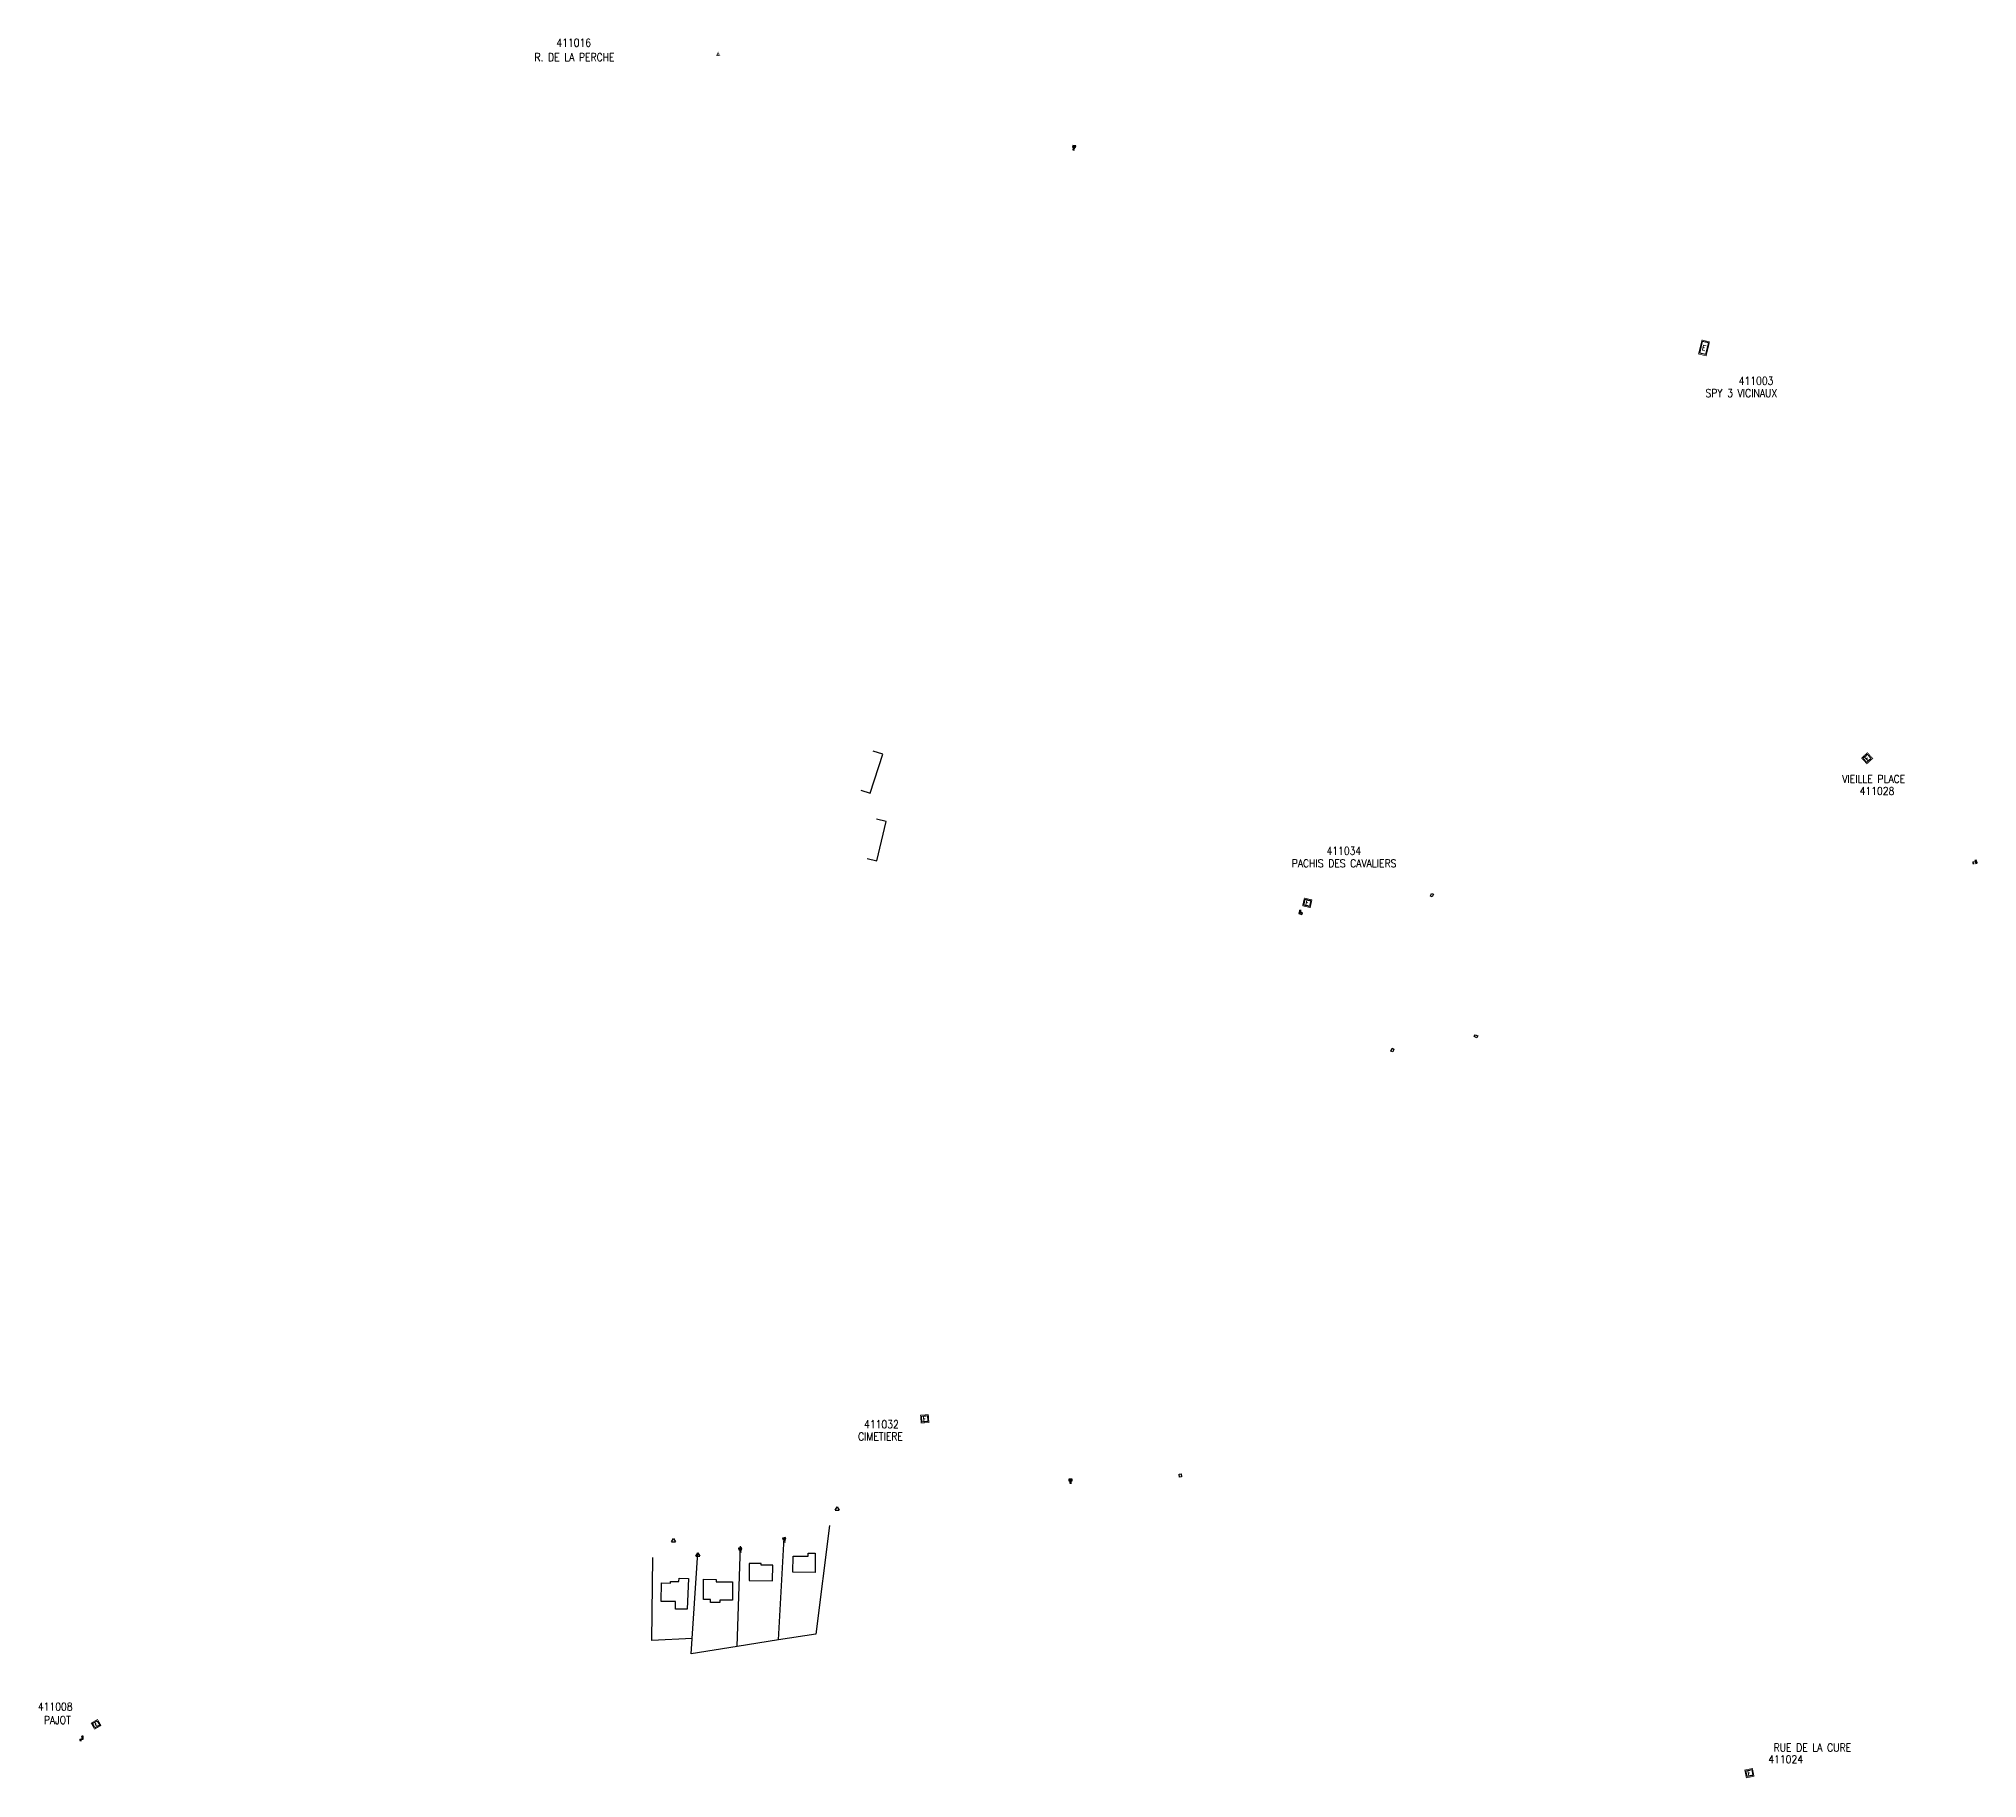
# Model space of a CAD drawing. Header units: millimetres. Extents: x 173018 to 173995, y 130118 to 130996.
import ezdxf
from ezdxf.enums import TextEntityAlignment as Align

# ---------------------------------------------------------------- set-up
doc = ezdxf.new("R2010")
doc.units = ezdxf.units.MM
doc.layers.get('0').update_dxf_attribs({"linetype": 'CONTINUOUS'})
for name, color, linetype in [('M_200', 7, 'CONTINUOUS'), ('W0100', 7, 'CONTINUOUS'), ('W0330', 7, 'CONTINUOUS'), ('W0430', 7, 'CONTINUOUS'), ('W0471', 7, 'CONTINUOUS'), ('W1471', 7, 'CONTINUOUS')]:
    doc.layers.add(name, color=color, linetype=linetype)
doc.styles.add('B_ROMANS', font='ROMANS.shx', dxfattribs={"width": 0.75})
doc.styles.add('M_ROMANS', font='ROMANS.shx', dxfattribs={"width": 0.75})
doc.styles.get("Standard").update_dxf_attribs({"font": 'romans.shx', "width": 0.85})

# ---------------------------------------------------------------- blocks, each defined once
blk = doc.blocks.new('BR1201')
at = {"color": 0, "linetype": 'Continuous'}
for p, q in [((-1, -0.58), (0, 1.15)), ((0, 1.15), (1, -0.58)), ((-1, -0.58), (1, -0.58))]:
    blk.add_line(p, q, dxfattribs=at)
blk = doc.blocks.new('BR1202')
at = {"color": 0, "linetype": 'Continuous', "flags": 128}
blk.add_lwpolyline([(-0.75, -0.5), (-0.75, 0.5), (0.75, 0.5), (0.75, -0.5), (-0.75, -0.5)], dxfattribs=at)
at = {"color": 0, "linetype": 'Continuous', "style": 'B_ROMANS', "width": 0.75}
blk.add_attdef('NUM', text='', height=1.2, dxfattribs=at).set_placement((0, 2), align=Align.MIDDLE)
at = {"color": 0, "linetype": 'Continuous', "style": 'B_ROMANS', "width": 0.75, "flags": 3}
for tag, p in [('DEF_LEG', (0, -10)), ('DEF_COUP', (0, -12.5)), ('DEF_TYPE', (0, -15))]:
    blk.add_attdef(tag, text='', height=1.2, dxfattribs=at).set_placement(p, align=Align.MIDDLE)
blk = doc.blocks.new('*U3')
at = {"layer": 'M_200', "color": 0, "linetype": 'Continuous', "const_width": 0.35, "flags": 128}
blk.add_lwpolyline([(3.7, 4.28), (3.99, 0.29), (0, 0), (-0.29, 3.99)], close=True, dxfattribs=at)
at = {"layer": 'M_200', "color": 0, "linetype": 'Continuous'}
blk.add_lwpolyline([(0.25, 3.53), (3.24, 3.74), (3.46, 0.75), (0.46, 0.53)], close=True, dxfattribs=at)
at = {"layer": 'M_200', "insert": (1.85, 2.14), "char_height": 2.5, "width": 4, "attachment_point": 5, "rotation": 4.10505}
blk.add_mtext('E', dxfattribs=at)
at = {"layer": 'M_200', "color": 0, "linetype": 'Continuous', "width": 0.85}
for tag, p in [('NUM', (2, 17.06)), ('NOM', (2, 10.65))]:
    blk.add_attdef(tag, text='', height=4, dxfattribs=at).set_placement(p, align=Align.MIDDLE)
at = {"layer": 'M_200', "color": 0, "linetype": 'Continuous', "style": 'M_ROMANS', "width": 0.75, "flags": 3}
for tag, p in [('DEF_COUP', (1.87, -5.49)), ('DEF_TYPE', (1.87, -7.99)), ('DEF_LEG', (1.87, -2.99))]:
    blk.add_attdef(tag, text='', height=1.2, dxfattribs=at).set_placement(p, align=Align.MIDDLE)
blk = doc.blocks.new('*U4')
at = {"layer": 'M_200', "color": 0, "linetype": 'Continuous', "const_width": 0.35, "flags": 128}
blk.add_lwpolyline([(3.12, 4.72), (3.92, 0.8), (0, 0), (-0.8, 3.92)], close=True, dxfattribs=at)
at = {"layer": 'M_200', "color": 0, "linetype": 'Continuous'}
blk.add_lwpolyline([(-0.21, 3.53), (2.73, 4.13), (3.33, 1.19), (0.39, 0.59)], close=True, dxfattribs=at)
at = {"layer": 'M_200', "insert": (1.56, 2.36), "char_height": 2.5, "width": 4, "attachment_point": 5, "rotation": 11.5185}
blk.add_mtext('E', dxfattribs=at)
at = {"layer": 'M_200', "color": 0, "linetype": 'Continuous', "width": 0.85}
for tag, p in [('NUM', (2, 17.06)), ('NOM', (2, 10.65))]:
    blk.add_attdef(tag, text='', height=4, dxfattribs=at).set_placement(p, align=Align.MIDDLE)
at = {"layer": 'M_200', "color": 0, "linetype": 'Continuous', "style": 'M_ROMANS', "width": 0.75, "flags": 3}
for tag, p in [('DEF_COUP', (1.87, -5.49)), ('DEF_TYPE', (1.87, -7.99)), ('DEF_LEG', (1.87, -2.99))]:
    blk.add_attdef(tag, text='', height=1.2, dxfattribs=at).set_placement(p, align=Align.MIDDLE)
blk = doc.blocks.new('*U5')
at = {"layer": 'M_200', "color": 0, "linetype": 'Continuous', "const_width": 0.35, "flags": 128}
blk.add_lwpolyline([(0.23, 5.65), (2.94, 2.71), (0, 0), (-2.71, 2.94)], close=True, dxfattribs=at)
at = {"layer": 'M_200', "color": 0, "linetype": 'Continuous'}
blk.add_lwpolyline([(-2.01, 2.91), (0.2, 4.95), (2.23, 2.74), (0.03, 0.71)], close=True, dxfattribs=at)
at = {"layer": 'M_200', "insert": (0.11, 2.83), "char_height": 2.5, "width": 4, "attachment_point": 5, "rotation": 42.69503}
blk.add_mtext('E', dxfattribs=at)
at = {"layer": 'M_200', "color": 0, "linetype": 'Continuous', "width": 0.85}
for tag, p in [('NUM', (2, 17.06)), ('NOM', (2, 10.65))]:
    blk.add_attdef(tag, text='', height=4, dxfattribs=at).set_placement(p, align=Align.MIDDLE)
at = {"layer": 'M_200', "color": 0, "linetype": 'Continuous', "style": 'M_ROMANS', "width": 0.75, "flags": 3}
for tag, p in [('DEF_COUP', (1.87, -5.49)), ('DEF_TYPE', (1.87, -7.99)), ('DEF_LEG', (1.87, -2.99))]:
    blk.add_attdef(tag, text='', height=1.2, dxfattribs=at).set_placement(p, align=Align.MIDDLE)
blk = doc.blocks.new('*U6')
at = {"layer": 'M_200', "color": 0, "linetype": 'Continuous', "const_width": 0.35, "flags": 128}
blk.add_lwpolyline([(5.62, 6.07), (3.88, -0.96), (0, 0), (1.74, 7.03)], close=True, dxfattribs=at)
at = {"layer": 'M_200', "color": 0, "linetype": 'Continuous'}
blk.add_lwpolyline([(2.1, 6.43), (5.02, 5.71), (3.52, -0.35), (0.61, 0.37)], close=True, dxfattribs=at)
at = {"layer": 'M_200', "insert": (2.81, 3.04), "char_height": 2.5, "width": 4.0005, "attachment_point": 5, "rotation": 346.13121}
blk.add_mtext('E', dxfattribs=at)
at = {"layer": 'M_200', "color": 0, "linetype": 'Continuous', "width": 0.85}
for tag, p in [('NUM', (2, 17.06)), ('NOM', (2, 10.65))]:
    blk.add_attdef(tag, text='', height=4, dxfattribs=at).set_placement(p, align=Align.MIDDLE)
at = {"layer": 'M_200', "color": 0, "linetype": 'Continuous', "style": 'M_ROMANS', "width": 0.75, "flags": 3}
for tag, p in [('DEF_COUP', (1.87, -5.49)), ('DEF_TYPE', (1.87, -7.99)), ('DEF_LEG', (1.87, -2.99))]:
    blk.add_attdef(tag, text='', height=1.2, dxfattribs=at).set_placement(p, align=Align.MIDDLE)
blk = doc.blocks.new('M_200_59')
at = {"layer": 'M_200', "color": 0, "linetype": 'Continuous', "const_width": 0.35, "flags": 128}
blk.add_lwpolyline([(4, 4), (4, 0), (0, 0), (0, 4)], close=True, dxfattribs=at)
at = {"layer": 'M_200', "color": 0, "linetype": 'Continuous'}
blk.add_lwpolyline([(0.5, 3.5), (3.5, 3.5), (3.5, 0.5), (0.5, 0.5)], close=True, dxfattribs=at)
at = {"layer": 'M_200', "insert": (2, 2), "char_height": 2.5, "width": 4, "attachment_point": 5}
blk.add_mtext('E', dxfattribs=at)
at = {"layer": 'M_200', "color": 0, "linetype": 'Continuous', "width": 0.85}
for tag, p in [('NUM', (2, 17.06)), ('NOM', (2, 10.65))]:
    blk.add_attdef(tag, text='', height=4, dxfattribs=at).set_placement(p, align=Align.MIDDLE)
at = {"layer": 'M_200', "color": 0, "linetype": 'Continuous', "style": 'M_ROMANS', "width": 0.75, "flags": 3}
for tag, p in [('DEF_COUP', (1.87, -5.49)), ('DEF_TYPE', (1.87, -7.99)), ('DEF_LEG', (1.87, -2.99))]:
    blk.add_attdef(tag, text='', height=1.2, dxfattribs=at).set_placement(p, align=Align.MIDDLE)
blk = doc.blocks.new('M_200_57')
at = {"color": 0, "linetype": 'Continuous', "const_width": 0.175, "flags": 128}
blk.add_lwpolyline([(-1.01, -0.65), (-0.01, 1.35), (0.99, -0.65)], close=True, dxfattribs=at)
at = {"color": 0, "linetype": 'Continuous', "width": 0.85}
blk.add_text('E', height=0.9, dxfattribs=at).set_placement((-0.01, 0.03), align=Align.MIDDLE_CENTER)
for tag, p in [('NUM', (0, 15.7)), ('NOM', (0, 9.29))]:
    blk.add_attdef(tag, text='', height=4, dxfattribs=at).set_placement(p, align=Align.MIDDLE)
at = {"color": 0, "linetype": 'Continuous', "width": 0.75, "flags": 3}
for tag, p in [('DEF_COUP', (0.01, -7.6)), ('DEF_TYPE', (0.01, -10.1)), ('DEF_LEG', (0.01, -5.1))]:
    blk.add_attdef(tag, text='', height=1.2, dxfattribs=at).set_placement(p, align=Align.MIDDLE)
blk = doc.blocks.new('*U8')
at = {"layer": 'M_200', "color": 0, "linetype": 'Continuous', "const_width": 0.35, "flags": 128}
blk.add_lwpolyline([(1.48, 4.9), (3.23, 1.85), (0, 0), (-1.75, 3.05)], close=True, dxfattribs=at)
at = {"layer": 'M_200', "color": 0, "linetype": 'Continuous'}
blk.add_lwpolyline([(-1.07, 2.87), (1.29, 4.22), (2.55, 2.04), (0.18, 0.68)], close=True, dxfattribs=at)
at = {"layer": 'M_200', "insert": (0.68, 2.39), "char_height": 1.11, "width": 1.5039, "attachment_point": 5, "rotation": 29.85079}
blk.add_mtext('E', dxfattribs=at)
at = {"layer": 'M_200', "color": 0, "linetype": 'Continuous', "width": 0.85}
for tag, p in [('NUM', (2, 17.06)), ('NOM', (2, 10.65))]:
    blk.add_attdef(tag, text='', height=4, dxfattribs=at).set_placement(p, align=Align.MIDDLE)
at = {"layer": 'M_200', "color": 0, "linetype": 'Continuous', "style": 'M_ROMANS', "width": 0.75, "flags": 3}
for tag, p in [('DEF_COUP', (1.87, -5.49)), ('DEF_TYPE', (1.87, -7.99)), ('DEF_LEG', (1.87, -2.99))]:
    blk.add_attdef(tag, text='', height=1.2, dxfattribs=at).set_placement(p, align=Align.MIDDLE)
blk = doc.blocks.new('*U10')
at = {"flags": 128}
for points in [[(-1.01, 1.77), (-0.24, 1.99)], [(-1.01, 1.77), (-0.78, 1.01)], [(-0.89, 1.39), (-0.51, 1.5)], [(0.8, 0.8), (-0.8, 0.8)], [(-0.8, 0.8), (-0.8, 0)], [(0.8, 0.8), (-0.8, 0)], [(-0.8, 0), (0.8, 0)], [(-0.78, 1.01), (-0.02, 1.23)], [(0.8, 0), (0.8, 0.8)]]:
    blk.add_lwpolyline(points, dxfattribs=at)
blk = doc.blocks.new('*U16')
at = {"flags": 128}
for points in [[(0.8, 0.8), (-0.8, 0.8)], [(-0.8, 0.8), (-0.8, 0)], [(0.8, 0.8), (-0.8, 0)], [(-0.8, 0), (0.8, 0)], [(0.38, 2.12), (-0.42, 2.08)], [(0.42, 1.32), (-0.38, 1.28)], [(0.4, 1.72), (0, 1.7)], [(0.42, 1.32), (0.38, 2.12)], [(0.8, 0), (0.8, 0.8)]]:
    blk.add_lwpolyline(points, dxfattribs=at)
blk = doc.blocks.new('*U11')
at = {"flags": 128}
for points in [[(0.8, 0.8), (-0.8, 0.8)], [(-0.8, 0.8), (-0.8, 0)], [(0.8, 0.8), (-0.8, 0)], [(-0.8, 0), (0.8, 0)], [(-0.24, 2.21), (-0.51, 1.46)], [(0.51, 1.94), (-0.24, 2.21)], [(0.13, 2.08), (0, 1.7)], [(0.51, 1.94), (0.24, 1.19)], [(0.8, 0), (0.8, 0.8)]]:
    blk.add_lwpolyline(points, dxfattribs=at)
blk = doc.blocks.new('*U12')
at = {"flags": 128}
for points in [[(0.8, 0.8), (-0.8, 0.8)], [(-0.8, 0.8), (-0.8, 0)], [(0.8, 0.8), (-0.8, 0)], [(-0.8, 0), (0.8, 0)], [(0.31, 1.23), (-0.47, 1.39)], [(0.47, 2.01), (-0.31, 2.17)], [(0.39, 1.62), (0, 1.7)], [(0.31, 1.23), (0.47, 2.01)], [(0.8, 0), (0.8, 0.8)]]:
    blk.add_lwpolyline(points, dxfattribs=at)
blk = doc.blocks.new('*U13')
at = {"flags": 128}
for points in [[(0.8, 0.8), (-0.8, 0.8)], [(-0.8, 0.8), (-0.8, 0)], [(0.8, 0.8), (-0.8, 0)], [(-0.8, 0), (0.8, 0)], [(0.34, 1.25), (-0.45, 1.36)], [(0.45, 2.04), (-0.34, 2.15)], [(0.4, 1.64), (0, 1.7)], [(0.34, 1.25), (0.45, 2.04)], [(0.8, 0), (0.8, 0.8)]]:
    blk.add_lwpolyline(points, dxfattribs=at)
blk = doc.blocks.new('*U14')
at = {"flags": 128}
for points in [[(0.8, 0.8), (-0.8, 0.8)], [(-0.8, 0.8), (-0.8, 0)], [(0.8, 0.8), (-0.8, 0)], [(-0.8, 0), (0.8, 0)], [(0.4, 2.1), (-0.4, 2.1)], [(0.4, 1.3), (-0.4, 1.3)], [(0.4, 1.7), (0, 1.7)], [(0.4, 1.3), (0.4, 2.1)], [(0.8, 0), (0.8, 0.8)]]:
    blk.add_lwpolyline(points, dxfattribs=at)
blk = doc.blocks.new('*U15')
at = {"flags": 128}
for points in [[(0.8, 0.8), (-0.8, 0.8)], [(-0.8, 0.8), (-0.8, 0)], [(0.8, 0.8), (-0.8, 0)], [(-0.8, 0), (0.8, 0)], [(0.8, 0), (0.8, 0.8)], [(0.68, -0.98), (0.68, -0.18)], [(0.68, -0.98), (1.48, -0.97)], [(1.08, -0.98), (1.08, -0.58)], [(1.48, -0.97), (1.48, -0.17)]]:
    blk.add_lwpolyline(points, dxfattribs=at)

msp = doc.modelspace()

# ---------------------------------------------------------------- linework, layer by layer
at = {"layer": 'W0100', "color": 252}
for points in [[(173432.27, 130616.69), (173437.03, 130615.15), (173443.37, 130634.71), (173438.61, 130636.25)], [(173435.5, 130582.08), (173440.36, 130580.91), (173445.18, 130600.89), (173440.32, 130602.07)]]:
    msp.add_lwpolyline(points, dxfattribs=at)
at = {"layer": 'W0100', "color": 252, "flags": 128}
for points in [[(173409.33, 130222.11), (173409.33, 130222.11), (173398.09, 130222.21), (173398.16, 130230.37), (173405.73, 130230.31), (173405.74, 130231.84), (173409.41, 130231.81), (173409.33, 130222.11)], [(173376.07, 130226.64), (173375.99, 130218), (173387.84, 130217.9), (173387.91, 130225.74), (173382.14, 130225.79), (173382.14, 130226.59), (173376.07, 130226.64)], [(173331.91, 130216.84), (173336.42, 130216.8), (173336.43, 130217.61), (173340.66, 130217.57), (173340.68, 130219.18), (173345.42, 130219.14), (173344.83, 130203.62), (173338.88, 130203.67), (173338.91, 130207.45), (173331.75, 130207.51), (173331.91, 130216.84)], [(173353.05, 130218.69), (173359.45, 130218.64), (173359.44, 130217.39), (173367.69, 130217.32), (173367.61, 130208.07), (173361.31, 130208.12), (173361.3, 130206.92), (173356.5, 130206.96), (173356.51, 130208.41), (173352.96, 130208.44), (173353.05, 130218.69)]]:
    msp.add_lwpolyline(points, dxfattribs=at)
at = {"layer": 'W0330', "color": 252, "flags": 128}
for points in [[(173416.62, 130245.79), (173409.7, 130191.06), (173390.87, 130188.08), (173393.77, 130239.55)], [(173347.35, 130188.89), (173327.06, 130187.83), (173327.41, 130229.74)], [(173369.96, 130184.77), (173346.86, 130181.11), (173350.12, 130232.04)], [(173390.87, 130188.08), (173369.96, 130184.77), (173371.6, 130235.3)]]:
    msp.add_lwpolyline(points, dxfattribs=at)

# ---------------------------------------------------------------- block references
at = {"layer": 'M_200'}
ref = msp.add_blockref('M_200_57', (173360.42, 130987.51), dxfattribs=at)
ref.add_attrib('NUM', '411016', dxfattribs={"layer": '0', "color": 0, "linetype": 'Continuous', "height": 4, "width": 0.85}).set_placement((173287.6, 130993.52), align=Align.MIDDLE)
ref.add_attrib('NOM', 'R. DE LA PERCHE', dxfattribs={"layer": '0', "color": 0, "linetype": 'Continuous', "height": 4, "width": 0.85}).set_placement((173287.99, 130986.23), align=Align.MIDDLE)
ref = msp.add_blockref('*U6', (173854.67, 130836.58), dxfattribs=at)
ref.add_attrib('NUM', '411003', dxfattribs={"color": 0, "linetype": 'Continuous', "height": 4, "width": 0.85}).set_placement((173883.72, 130823.04), align=Align.MIDDLE)
ref.add_attrib('NOM', 'SPY 3 VICINAUX', dxfattribs={"color": 0, "linetype": 'Continuous', "height": 4, "width": 0.85}).set_placement((173876.3, 130816.84), align=Align.MIDDLE)
ref = msp.add_blockref('*U5', (173939.59, 130629.87), dxfattribs=at)
ref.add_attrib('NUM', '411028', dxfattribs={"color": 0, "linetype": 'Continuous', "height": 4, "width": 0.85}).set_placement((173944.68, 130616.19), align=Align.MIDDLE)
ref.add_attrib('NOM', 'VIEILLE PLACE', dxfattribs={"color": 0, "linetype": 'Continuous', "height": 4, "width": 0.85}).set_placement((173943.02, 130622.24), align=Align.MIDDLE)
ref = msp.add_blockref('M_200_59', (173655.05, 130558.29), dxfattribs=dict(at, rotation=347.1852580850602))
ref.add_attrib('NUM', '411034', dxfattribs={"color": 0, "linetype": 'Continuous', "height": 4, "width": 0.85}).set_placement((173675.89, 130586.04), align=Align.MIDDLE)
ref.add_attrib('NOM', 'PACHIS DES CAVALIERS', dxfattribs={"color": 0, "linetype": 'Continuous', "height": 4, "width": 0.85}).set_placement((173676, 130579.71), align=Align.MIDDLE)
ref = msp.add_blockref('*U3', (173462.72, 130297.45), dxfattribs=at)
ref.add_attrib('NUM', '411032', dxfattribs={"color": 0, "linetype": 'Continuous', "height": 4, "width": 0.85}).set_placement((173442.73, 130296.84), align=Align.MIDDLE)
ref.add_attrib('NOM', 'CIMETIERE', dxfattribs={"color": 0, "linetype": 'Continuous', "height": 4, "width": 0.85}).set_placement((173442.27, 130290.68), align=Align.MIDDLE)
ref = msp.add_blockref('*U8', (173046.04, 130143.09), dxfattribs=at)
ref.add_attrib('NUM', '411008', dxfattribs={"color": 0, "linetype": 'Continuous', "height": 4, "width": 0.85}).set_placement((173026.19, 130154.45), align=Align.MIDDLE)
ref.add_attrib('NOM', 'PAJOT', dxfattribs={"color": 0, "linetype": 'Continuous', "height": 4, "width": 0.85}).set_placement((173027.22, 130147.69), align=Align.MIDDLE)
ref = msp.add_blockref('*U4', (173878.78, 130118.56), dxfattribs=at)
ref.add_attrib('NUM', '411024', dxfattribs={"color": 0, "linetype": 'Continuous', "height": 4, "width": 0.85}).set_placement((173898.65, 130127.89), align=Align.MIDDLE)
ref.add_attrib('NOM', 'RUE DE LA CURE', dxfattribs={"color": 0, "linetype": 'Continuous', "height": 4, "width": 0.85}).set_placement((173912.09, 130133.81), align=Align.MIDDLE)
at = {"layer": 'W0430'}
for name, p, rotation in [('*U16', (173539.96, 130941.57), 172.5875903208446), ('*U11', (173994.95, 130580.58), 109.6087510580881), ('*U10', (173653.98, 130554.2), 344.2518063698539), ('*U14', (173538.1, 130269.17), 180), ('*U12', (173393.56, 130239.63), 192.3499743550458), ('*U13', (173371.43, 130234.54), 191.6328900430204), ('*U15', (173039.54, 130138.81), 269.983122700701)]:
    msp.add_blockref(name, p, dxfattribs=dict(at, rotation=rotation))
at = {"layer": 'W0471'}
for p in [(173420.47, 130254.08), (173337.95, 130238.14), (173350.11, 130230.87)]:
    msp.add_blockref('BR1201', p, dxfattribs=at)
at = {"layer": 'W1471'}
for p, rotation in [((173720.32, 130563.7), 67.08983764022744), ((173700.34, 130485.56), 67.08983764022744), ((173742.48, 130492.52), 335.6351959260024), ((173593.46, 130271.02), 98.4297153150761)]:
    msp.add_blockref('BR1202', p, dxfattribs=dict(at, rotation=rotation))

doc.saveas('drawing.dxf')
